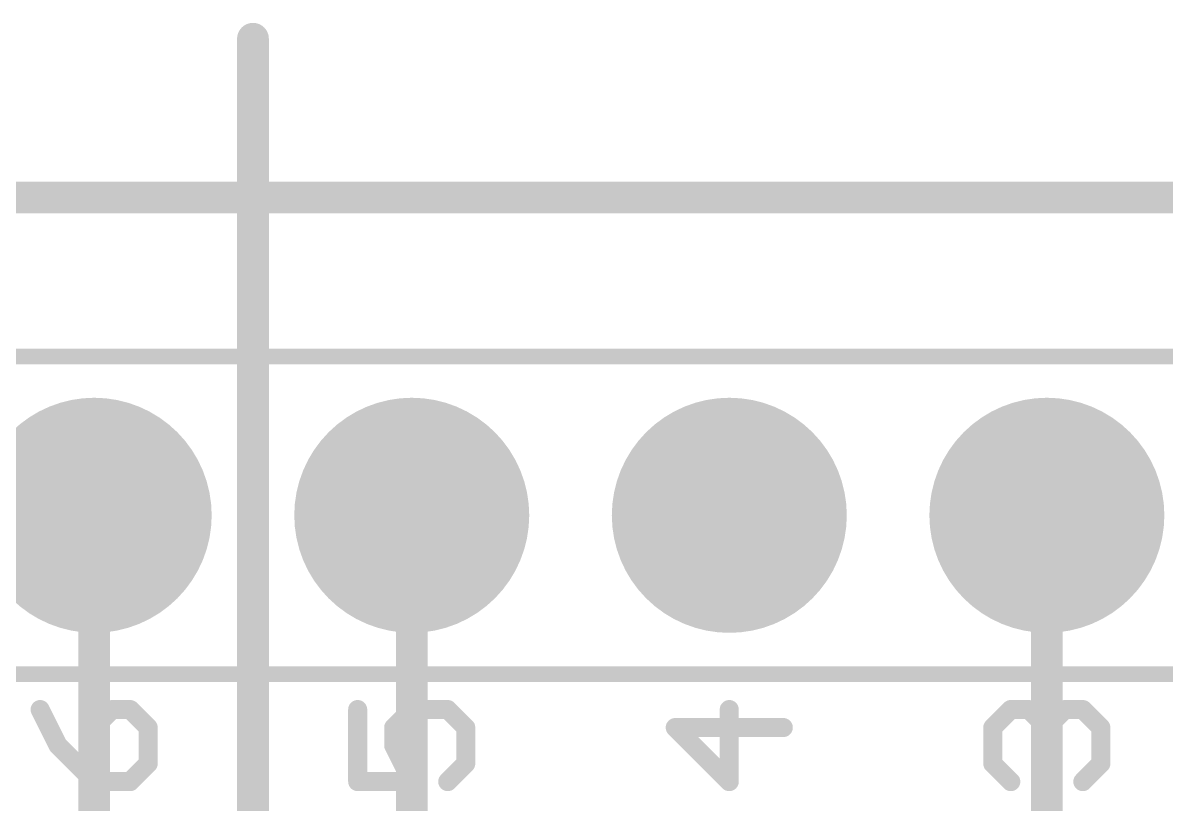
# Model space of a CAD drawing. Extents: x -15.6 to 82.7, y -6.5 to 54.7.
# Drawn here: x 38.8 to 47.94, y 48.49 to 54.74 of the extents above; entities that cross this region are included whole.
import ezdxf

# ---------------------------------------------------------------- set-up
doc = ezdxf.new("R2010")
doc.units = 0
for name, color, linetype in [('1', 12, 'CONTINUOUS'), ('17', 110, 'CONTINUOUS'), ('20', 53, 'CONTINUOUS'), ('21', 41, 'CONTINUOUS'), ('51', 53, 'CONTINUOUS')]:
    doc.layers.add(name, color=color, linetype=linetype)

# ---------------------------------------------------------------- blocks, each defined once
blk = doc.blocks.new('ROUNDP')
at = {"const_width": 0.5}
blk.add_lwpolyline([(0, -0.25, 1), (0, 0.25, 1), (0, -0.25)], format="xyb", dxfattribs=at)

msp = doc.modelspace()

# ---------------------------------------------------------------- linework, layer by layer
at = {"layer": '1', "const_width": 0.254}
for points in [[(39.37, 45.72), (39.37, 50.8)], [(41.91, 46.99), (41.91, 50.8)], [(46.99, 46.99), (46.99, 50.8)]]:
    msp.add_lwpolyline(points, dxfattribs=at)
at = {"layer": '1', "const_width": 0.127}
for points in [[(39.4335, 50.8, 1), (39.3065, 50.8)], [(41.9735, 50.8, 1), (41.8465, 50.8)], [(47.0535, 50.8, 1), (46.9265, 50.8)]]:
    msp.add_lwpolyline(points, format="xyb", dxfattribs=at)
at = {"layer": '20', "const_width": 0.2032}
msp.add_lwpolyline([(80.01, 53.34), (5.08, 53.34)], dxfattribs=at)
at = {"layer": '21', "const_width": 0.1524}
for points in [[(38.9375, 49.2469), (39.0815, 48.9588)], [(39.5137, 49.2469), (39.3696, 49.1029)], [(39.6577, 49.2469), (39.5137, 49.2469)], [(39.8018, 49.1029), (39.6577, 49.2469)], [(41.4775, 49.2469), (41.4775, 48.6707)], [(41.7656, 49.1029), (41.9096, 49.2469)], [(41.9096, 49.2469), (42.1977, 49.2469)], [(42.1977, 49.2469), (42.3418, 49.1029)], [(44.4496, 48.6707), (44.4496, 49.2469)], [(46.5575, 49.1029), (46.7015, 49.2469)], [(46.7015, 49.2469), (46.8456, 49.2469)], [(46.8456, 49.2469), (46.9896, 49.1029)], [(46.9896, 49.1029), (47.1337, 49.2469)], [(47.1337, 49.2469), (47.2777, 49.2469)], [(47.2777, 49.2469), (47.4218, 49.1029)], [(39.3696, 49.1029), (39.3696, 48.6707)], [(39.8018, 48.8147), (39.8018, 49.1029)], [(41.7656, 48.9588), (41.7656, 49.1029)], [(42.3418, 49.1029), (42.3418, 48.8147)], [(44.8818, 49.1029), (44.0175, 49.1029)], [(44.0175, 49.1029), (44.4496, 48.6707)], [(46.5575, 48.8147), (46.5575, 49.1029)], [(46.9896, 49.1029), (46.9896, 48.9588)], [(47.4218, 49.1029), (47.4218, 48.8147)], [(39.0815, 48.9588), (39.3696, 48.6707)], [(41.9096, 48.6707), (41.7656, 48.9588)], [(39.6577, 48.6707), (39.8018, 48.8147)], [(42.3418, 48.8147), (42.1977, 48.6707)], [(46.7015, 48.6707), (46.5575, 48.8147)], [(47.4218, 48.8147), (47.2777, 48.6707)], [(39.3696, 48.6707), (39.6577, 48.6707)], [(41.4775, 48.6707), (41.9096, 48.6707)]]:
    msp.add_lwpolyline(points, dxfattribs=at)
at = {"layer": '21', "const_width": 0.0762}
for points in [[(38.9715, 49.2639, 1), (38.9034, 49.2299)], [(39.5137, 49.285, 1), (39.5137, 49.2088)], [(39.5406, 49.22, 1), (39.4867, 49.2738)], [(39.6847, 49.2738, 1), (39.6308, 49.22)], [(39.6577, 49.2088, 1), (39.6577, 49.285)], [(41.5156, 49.2469, 1), (41.4394, 49.2469)], [(41.9096, 49.285, 1), (41.9096, 49.2088)], [(41.9366, 49.22, 1), (41.8827, 49.2738)], [(42.2247, 49.2738, 1), (42.1708, 49.22)], [(42.1977, 49.2088, 1), (42.1977, 49.285)], [(44.4877, 49.2469, 1), (44.4115, 49.2469)], [(46.7015, 49.285, 1), (46.7015, 49.2088)], [(46.7285, 49.22, 1), (46.6746, 49.2738)], [(46.8725, 49.2738, 1), (46.8186, 49.22)], [(46.8456, 49.2088, 1), (46.8456, 49.285)], [(47.1337, 49.285, 1), (47.1337, 49.2088)], [(47.1606, 49.22, 1), (47.1067, 49.2738)], [(47.3047, 49.2738, 1), (47.2508, 49.22)], [(47.2777, 49.2088, 1), (47.2777, 49.285)], [(39.4077, 49.1029, 1), (39.3315, 49.1029)], [(39.3427, 49.1298, 1), (39.3966, 49.0759)], [(39.8399, 49.1029, 1), (39.7637, 49.1029)], [(39.7749, 49.0759, 1), (39.8287, 49.1298)], [(41.7386, 49.1298, 1), (41.7925, 49.0759)], [(41.8037, 49.1029, 1), (41.7275, 49.1029)], [(42.3799, 49.1029, 1), (42.3037, 49.1029)], [(42.3149, 49.0759, 1), (42.3687, 49.1298)], [(44.0444, 49.1298, 1), (43.9905, 49.0759)], [(44.0175, 49.141, 1), (44.0175, 49.0648)], [(44.8818, 49.0648, 1), (44.8818, 49.141)], [(46.5305, 49.1298, 1), (46.5844, 49.0759)], [(46.5956, 49.1029, 1), (46.5194, 49.1029)], [(47.0277, 49.1029, 1), (46.9515, 49.1029)], [(46.9627, 49.1298, 1), (47.0166, 49.0759)], [(46.9627, 49.0759, 1), (47.0166, 49.1298)], [(47.4599, 49.1029, 1), (47.3837, 49.1029)], [(47.3949, 49.0759, 1), (47.4487, 49.1298)], [(39.1085, 48.9857, 1), (39.0546, 48.9319)], [(41.7997, 48.9758, 1), (41.7315, 48.9418)], [(39.0474, 48.9418, 1), (39.1156, 48.9758)], [(41.7275, 48.9588, 1), (41.8037, 48.9588)], [(46.9515, 48.9588, 1), (47.0277, 48.9588)], [(39.7637, 48.8147, 1), (39.8399, 48.8147)], [(39.8287, 48.7878, 1), (39.7749, 48.8417)], [(42.3037, 48.8147, 1), (42.3799, 48.8147)], [(42.3687, 48.7878, 1), (42.3149, 48.8417)], [(46.5844, 48.8417, 1), (46.5305, 48.7878)], [(46.5194, 48.8147, 1), (46.5956, 48.8147)], [(47.3837, 48.8147, 1), (47.4599, 48.8147)], [(47.4487, 48.7878, 1), (47.3949, 48.8417)], [(39.3696, 48.7088, 1), (39.3696, 48.6326)], [(39.6577, 48.6326, 1), (39.6577, 48.7088)], [(41.4775, 48.7088, 1), (41.4775, 48.6326)], [(41.9096, 48.6326, 1), (41.9096, 48.7088)], [(39.3315, 48.6707, 1), (39.4077, 48.6707)], [(39.3427, 48.6437, 1), (39.3966, 48.6976)], [(39.6308, 48.6976, 1), (39.6847, 48.6437)], [(41.4394, 48.6707, 1), (41.5156, 48.6707)], [(41.8756, 48.6536, 1), (41.9437, 48.6877)], [(42.1708, 48.6976, 1), (42.2247, 48.6437)], [(44.4115, 48.6707, 1), (44.4877, 48.6707)], [(44.4227, 48.6437, 1), (44.4766, 48.6976)], [(46.6746, 48.6437, 1), (46.7285, 48.6976)], [(47.2508, 48.6976, 1), (47.3047, 48.6437)]]:
    msp.add_lwpolyline(points, format="xyb", dxfattribs=at)
at = {"layer": '51'}
for points, const_width in [([(40.64, 54.61), (40.64, -6.35)], 0.254), ([(55.88, 53.34), (2.54, 53.34)], 0.254), ([(35.56, 52.07), (55.88, 52.07)], 0.127), ([(55.88, 49.53), (35.56, 49.53)], 0.127)]:
    msp.add_lwpolyline(points, dxfattribs=dict(at, const_width=const_width))
at = {"layer": '51', "const_width": 0.127}
msp.add_lwpolyline([(40.7035, 54.61, 1), (40.5765, 54.61)], format="xyb", dxfattribs=at)

# ---------------------------------------------------------------- block references
at = {"layer": '17', "xscale": 1.8796, "yscale": 1.8796}
for p in [(39.37, 50.8), (39.37, 50.8), (41.91, 50.8), (41.91, 50.8), (44.45, 50.8), (44.45, 50.8), (46.99, 50.8), (46.99, 50.8)]:
    msp.add_blockref('ROUNDP', p, dxfattribs=at)

doc.saveas('drawing.dxf')
